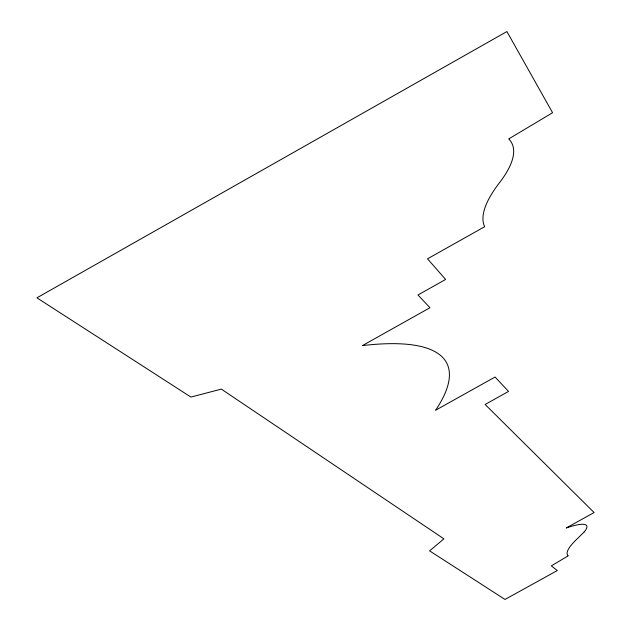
<?xml version="1.0" encoding="UTF-8"?>
<svg xmlns="http://www.w3.org/2000/svg" width="631" height="631" viewBox="0 0 631 631"><rect width="100%" height="100%" fill="white"/><g stroke="black" fill="none" stroke-linecap="round" stroke-linejoin="round"><path stroke-width="0.95" d="M584.274 531.838L577.909 538.164A98.483 17.187 -28.6 0 0 568.263 555.816L551.336 565.873L557.299 570.542L505.013 599.45L429.601 550.863L443.901 538.858L221.331 389.106L190.925 397.073L36.906 297.832L506.914 31.55L552.575 112.72L508.728 138.93A176.775 53.272 -28 0 1 500.493 181.412A205.083 57.445 -29.8 0 0 484.647 226.71L427.542 258.813L445.596 279.47L417.974 294.985L429.948 307.731L362.423 345.607A381.077 93.767 -26.3 0 1 435.627 410.213L495.051 377.03L508.554 391.409L485.136 404.471L594.094 512.553L566.236 527.981A57.547 10.356 -28.2 0 1 584.274 531.838"/></g></svg>
